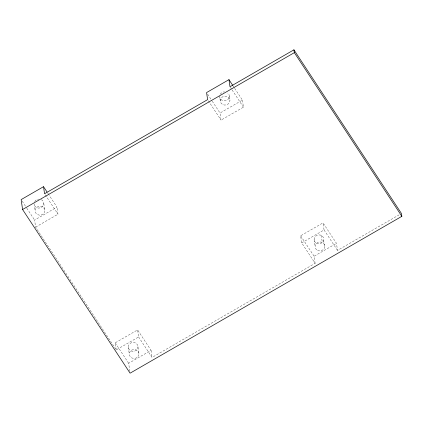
<?xml version="1.0" encoding="UTF-8"?>
<svg xmlns="http://www.w3.org/2000/svg" width="423" height="423" viewBox="0 0 423 423"><rect width="100%" height="100%" fill="white"/><g stroke="black" fill="none" stroke-linecap="round" stroke-linejoin="round"><path stroke-width="0.32" stroke-dasharray="2.12 1.59" d="M116.24 349.89L115.22 342.815L137.602 329.898L138.622 336.972L116.24 349.89L35.606 227.13L34.591 220.055L56.968 207.138L49.19 195.294M242.405 100.114L243.426 107.188L221.044 120.106L220.029 113.031L242.405 100.114L234.628 88.27M35.606 227.13L57.988 214.212L56.968 207.138M138.622 336.972L152.058 357.435L315.119 263.323L301.678 242.865L300.658 235.791L323.04 222.873L336.481 243.331L337.496 250.405L399.159 214.821M301.678 242.865L324.06 229.948L323.04 222.873M129.819 371.32L128.661 363.278L151.043 350.36L137.602 329.898M315.119 263.323L314.099 256.248L336.481 243.331M233.21 86.112L234.273 87.73M230.339 87.265L231.756 89.417M232.111 89.956L243.426 107.188M324.06 229.948L337.496 250.405M207.651 94.186L211.891 100.648M212.246 101.187L220.029 113.031M300.658 235.791L314.099 256.248M208.317 100.722L221.044 120.106M47.773 193.142L48.835 194.754M45.256 194.829L57.988 214.212M22.213 201.211L26.453 207.672M26.808 208.211L34.591 220.055M115.22 342.815L128.661 363.278M323.637 240.343L324.658 247.413M321.284 235.373L322.305 242.448M314.088 239.529L315.109 246.604M229.345 96.164L229.959 100.41A4.854 4.484 -8.2 0 1 222.757 104.566A4.854 4.484 -8.2 0 1 222.614 96.788A4.854 4.484 -8.2 0 1 229.959 100.41M220.261 100.764L219.648 96.518A4.854 4.484 -8.2 0 0 226.432 100.42A4.854 4.484 -8.2 0 0 227.865 93.039M151.043 350.36L152.058 357.435M137.972 346.696A4.854 4.484 -8.2 0 1 130.77 350.852A4.854 4.484 -8.2 0 1 130.628 343.074A4.854 4.484 -8.2 0 1 137.972 346.696L138.993 353.771A4.854 4.484 -8.2 0 1 131.791 357.927A4.854 4.484 -8.2 0 1 131.648 350.149A4.854 4.484 -8.2 0 1 138.993 353.771M128.275 347.056L129.295 354.125M43.796 203.431L44.817 210.501A4.854 4.484 -8.2 0 1 37.621 214.657A4.854 4.484 -8.2 0 1 37.473 206.879A4.854 4.484 -8.2 0 1 44.817 210.501M34.104 203.786L35.125 210.855M41.301 199.63A4.854 4.484 -8.2 0 1 41.967 207.059A4.854 4.484 -8.2 0 1 34.289 204.938M34.712 201.517A4.854 4.484 -8.2 0 1 38.868 199.117M220.256 94.25A4.854 4.484 -8.2 0 1 224.417 91.849M316.584 243.325A4.854 4.484 -8.2 0 0 323.78 239.175A4.854 4.484 -8.2 0 0 316.441 235.553A4.854 4.484 -8.2 0 0 316.584 243.325M317.604 250.4A4.854 4.484 -8.2 0 0 324.801 246.244A4.854 4.484 -8.2 0 0 317.456 242.622A4.854 4.484 -8.2 0 0 317.604 250.4"/><path stroke-width="0.63" d="M43.532 186.68L21.15 199.598L22.578 209.501L130.088 373.181L401.85 216.333L401.443 213.499L293.932 49.819L229.99 86.726L228.97 79.651L206.588 92.568L207.608 99.643L44.547 193.755L43.532 186.68L47.069 192.063M22.578 209.501L294.339 52.653L293.932 49.819M294.339 52.653L401.85 216.333M228.97 79.651L232.862 85.578"/></g></svg>
